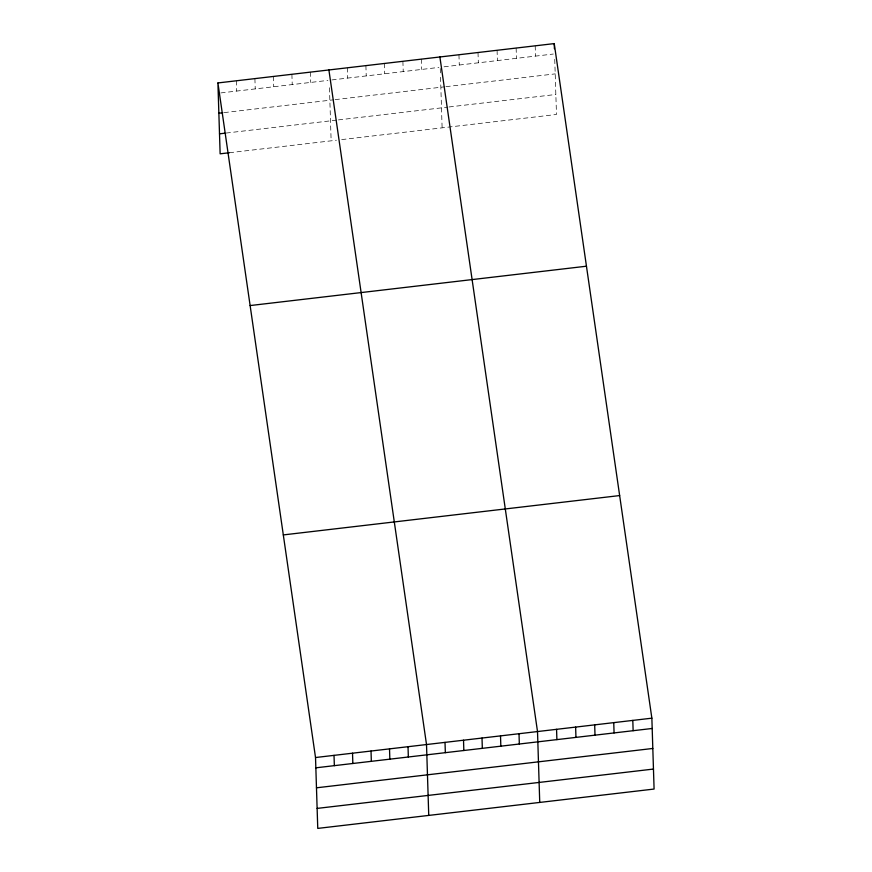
<?xml version="1.0" encoding="UTF-8"?>
<svg xmlns="http://www.w3.org/2000/svg" width="872" height="872" viewBox="0 0 872 872"><rect width="100%" height="100%" fill="white"/><g stroke="black" fill="none" stroke-linecap="round" stroke-linejoin="round"><path stroke-width="0.65" stroke-dasharray="4.36 3.27" d="M220.878 92.923L327.905 80.409M331.861 79.941L438.899 67.417M444.022 66.817L553.306 54.031M224.148 112.608L333.812 99.779M335.142 99.626L444.655 86.808M445.93 86.666L555.202 73.88M226.11 133.056L337.104 120.064M338.423 119.911L447.848 107.114M449.113 106.962L555.846 94.481M229.38 152.731L336.418 140.218M341.693 139.596L556.478 114.472L554.647 56.386M535.19 45.834L535.517 56.113M516.126 48.058L516.453 58.348M497.073 50.293L497.389 60.571M478.009 52.516L478.336 62.806M458.955 54.751L459.272 65.04M440.251 68.517L440.447 74.763M440.534 77.259L442.115 127.846M421.394 59.143L421.721 69.433M402.897 61.313L403.224 71.591M384.399 63.471L384.716 73.76M365.902 65.64L366.218 75.919M347.394 67.798L347.721 78.088M329.463 87.745L331.131 140.828M310.399 72.125L310.726 82.415M291.902 74.294L292.229 84.584M273.405 76.453L273.732 86.742M254.907 78.622L255.224 88.911M236.41 80.791L236.726 91.07"/><path stroke-width="1.31" d="M217.913 82.949L554.243 43.6L651.864 718.179L654.087 789.051L317.757 828.4L315.522 757.528L217.913 82.949L220.136 153.821L229.38 152.731M218.861 113.229L222.818 112.761M219.504 133.83L224.791 133.209M250.122 305.56L586.464 266.211M283.313 534.918L619.654 495.569M315.522 757.528L651.864 718.179M315.849 767.818L652.191 728.469M316.471 787.808L652.812 748.459M317.125 808.409L653.466 769.06M439.891 56.974L537.512 731.564L539.735 802.425M328.897 69.967L426.517 744.546L428.741 815.418M632.81 720.414L633.127 730.703M613.746 722.637L614.073 732.927M594.682 724.872L595.009 735.161M554.243 43.6L554.407 48.745M575.629 727.106L575.956 737.385M556.565 729.33L556.892 739.62M519.014 733.723L519.331 744.012M500.517 735.892L500.833 746.181M482.009 738.05L482.336 748.34M463.512 740.219L463.839 750.509M445.014 742.388L445.341 752.667M408.02 746.715L408.347 756.994M389.522 748.874L389.839 759.163M371.025 751.043L371.341 761.321M352.517 753.201L352.844 763.491M334.02 755.37L334.347 765.66"/></g></svg>
